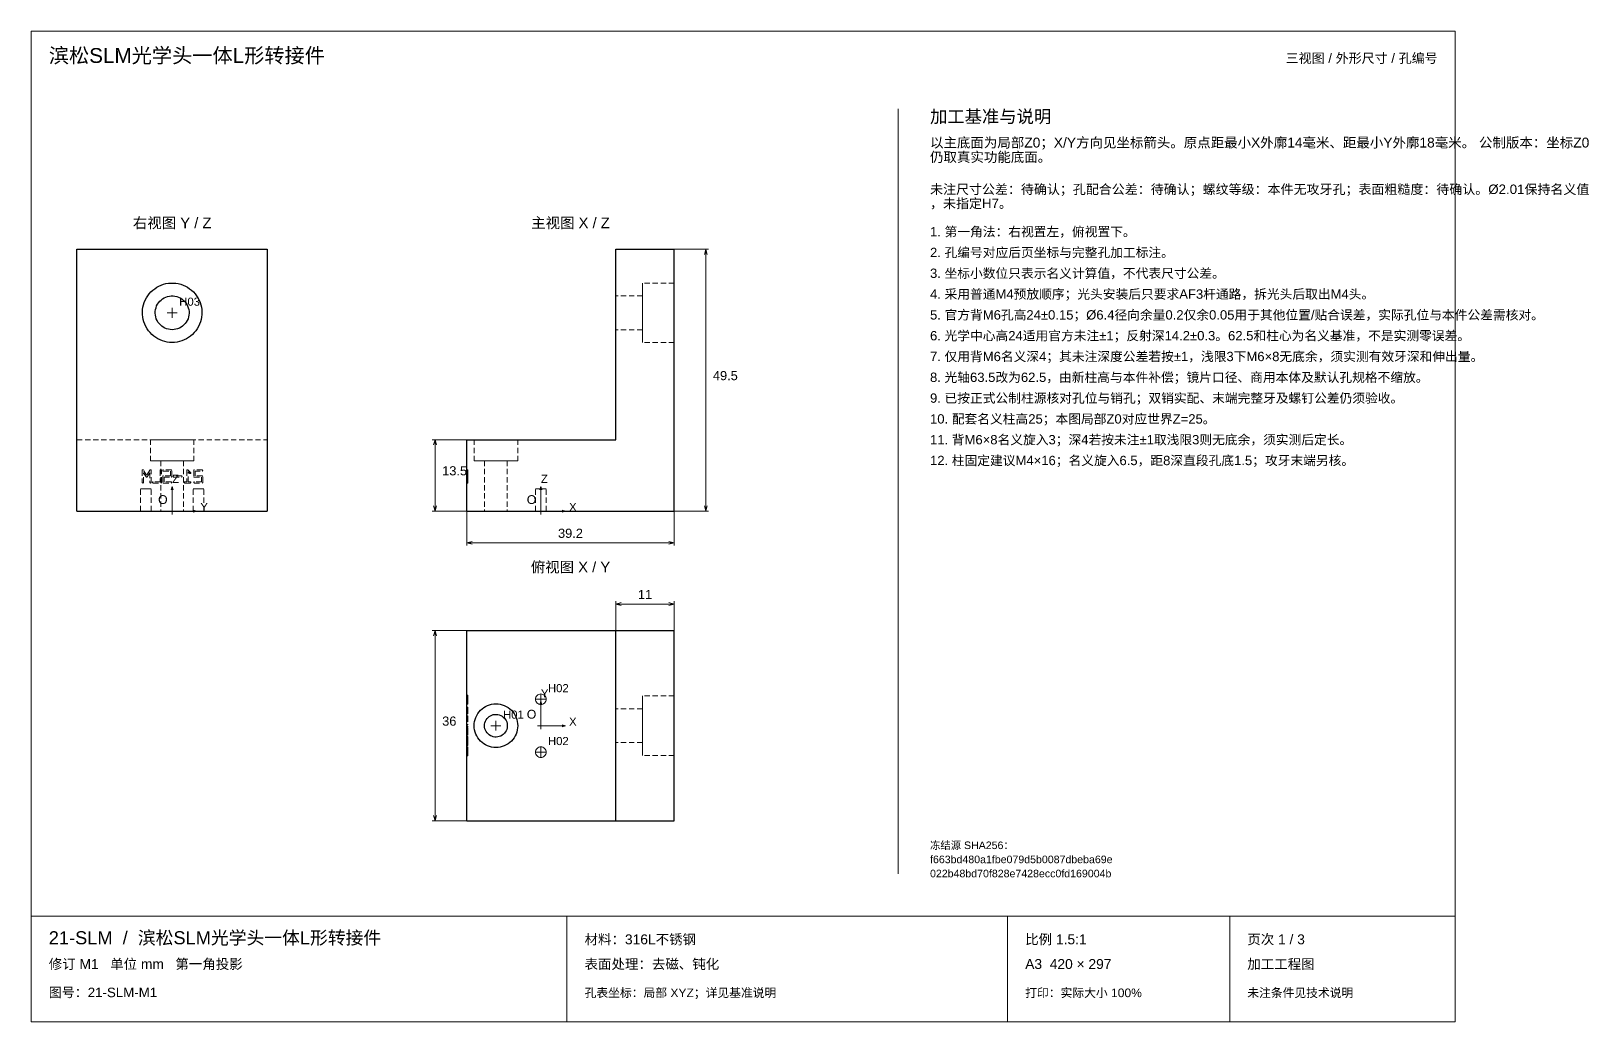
# Paper-space layout '01_三视图' of a CAD drawing. Header units: millimetres. Extents: x 8 to 450, y 8 to 289.
import ezdxf
from ezdxf.enums import TextEntityAlignment as Align

# ---------------------------------------------------------------- set-up
doc = ezdxf.new("R2010")
doc.units = ezdxf.units.MM
doc.linetypes.add('WP_HIDDEN', pattern=[2.3, 1.5, -0.8])
for name, color, linetype, lineweight in [('ANNOTATIONS', 7, 'CONTINUOUS', 18), ('HIDDEN', 7, 'WP_HIDDEN', 13), ('VISIBLE', 7, 'CONTINUOUS', 25)]:
    doc.layers.add(name, color=color, linetype=linetype, lineweight=lineweight)
doc.styles.add('CJK', font='Arial Unicode.ttf')

psp = doc.layouts.new('01_三视图')

# ---------------------------------------------------------------- linework, layer by layer
at = {"layer": 'ANNOTATIONS'}
for p, q in [((412, 289), (8, 289)), ((8, 289), (8, 8)), ((412, 8), (412, 289)), ((254, 50), (254, 267)), ((190.4, 227.12), (200.2, 227.12)), ((199.4, 227.12), (198.98, 225.62)), ((199.4, 152.88), (199.4, 227.12)), ((199.4, 227.12), (199.82, 225.62)), ((46.6, 209.12), (49.4, 209.12)), ((48, 207.72), (48, 210.53)), ((131.6, 173.12), (121.8, 173.12)), ((122.6, 173.12), (122.18, 171.62)), ((122.6, 152.88), (122.6, 173.12)), ((122.6, 173.12), (123.02, 171.62)), ((48, 159.88), (47.72, 158.88)), ((48, 152.88), (48, 159.88)), ((48, 159.88), (48.28, 158.88)), ((152.6, 159.88), (152.32, 158.88)), ((152.6, 152.88), (152.6, 159.88)), ((152.6, 159.88), (152.88, 158.88)), ((47, 152.88), (49, 152.88)), ((48, 151.88), (48, 153.88)), ((48, 152.88), (55, 152.88)), ((55, 152.88), (54, 153.16)), ((55, 152.88), (54, 152.59)), ((131.6, 152.88), (121.8, 152.88)), ((122.6, 152.88), (122.18, 154.38)), ((122.6, 152.88), (123.02, 154.38)), ((131.6, 152.88), (131.6, 143.07)), ((151.6, 152.88), (153.6, 152.88)), ((152.6, 151.88), (152.6, 153.88)), ((152.6, 152.88), (159.6, 152.88)), ((159.6, 152.88), (158.6, 153.16)), ((159.6, 152.88), (158.6, 152.59)), ((190.4, 152.88), (190.4, 143.07)), ((190.4, 152.88), (200.2, 152.88)), ((199.4, 152.88), (198.98, 154.38)), ((199.4, 152.88), (199.82, 154.38)), ((131.6, 143.88), (133.1, 144.29)), ((131.6, 143.88), (190.4, 143.88)), ((131.6, 143.88), (133.1, 143.46)), ((190.4, 143.88), (188.9, 144.29)), ((190.4, 143.88), (188.9, 143.46)), ((173.9, 119), (173.9, 127.3)), ((173.9, 126.5), (175.4, 126.92)), ((173.9, 126.5), (190.4, 126.5)), ((173.9, 126.5), (175.4, 126.08)), ((190.4, 126.5), (188.9, 126.92)), ((190.4, 126.5), (188.9, 126.08)), ((190.4, 119), (190.4, 127.3)), ((131.6, 119), (121.8, 119)), ((122.6, 119), (122.18, 117.5)), ((122.6, 65), (122.6, 119)), ((122.6, 119), (123.02, 117.5)), ((151.2, 99.5), (154, 99.5)), ((152.6, 99), (152.32, 98)), ((152.6, 98.1), (152.6, 100.9)), ((152.6, 92), (152.6, 99)), ((152.6, 99), (152.88, 98)), ((139.85, 90.6), (139.85, 93.4)), ((152.6, 91), (152.6, 93)), ((138.45, 92), (141.25, 92)), ((151.6, 92), (153.6, 92)), ((152.6, 92), (159.6, 92)), ((159.6, 92), (158.6, 92.28)), ((159.6, 92), (158.6, 91.72)), ((151.2, 84.5), (154, 84.5)), ((152.6, 83.1), (152.6, 85.9)), ((122.6, 65), (122.18, 66.5)), ((122.6, 65), (123.02, 66.5)), ((131.6, 65), (121.8, 65)), ((8, 38), (412, 38)), ((160, 8), (160, 38)), ((285, 8), (285, 38)), ((348, 8), (348, 38)), ((8, 8), (412, 8))]:
    psp.add_line(p, q, dxfattribs=at)
at = {"layer": 'HIDDEN'}
for points in [[(21, 173.12), (21, 227.12)], [(75, 173.12), (75, 227.12)], [(181.4, 200.69), (181.4, 200.9), (181.4, 201.52), (181.4, 202.53), (181.4, 203.86), (181.4, 205.46), (181.4, 207.25), (181.4, 209.12), (181.4, 211), (181.4, 212.79), (181.4, 214.39), (181.4, 215.72), (181.4, 216.73), (181.4, 217.35), (181.4, 217.56)], [(190.4, 217.56), (181.4, 217.56)], [(190.4, 200.69), (190.4, 200.9), (190.4, 201.52), (190.4, 202.53), (190.4, 203.86), (190.4, 205.46), (190.4, 207.25), (190.4, 209.12), (190.4, 211), (190.4, 212.79), (190.4, 214.39), (190.4, 215.72), (190.4, 216.73), (190.4, 217.35), (190.4, 217.56)], [(173.9, 204.33), (173.9, 204.45), (173.9, 204.8), (173.9, 205.37), (173.9, 206.13), (173.9, 207.04), (173.9, 208.06), (173.9, 209.12), (173.9, 210.19), (173.9, 211.21), (173.9, 212.12), (173.9, 212.88), (173.9, 213.45), (173.9, 213.8), (173.9, 213.93)], [(181.4, 213.93), (173.9, 213.93)], [(181.4, 204.33), (181.4, 204.45), (181.4, 204.8), (181.4, 205.37), (181.4, 206.13), (181.4, 207.04), (181.4, 208.06), (181.4, 209.12), (181.4, 210.19), (181.4, 211.21), (181.4, 212.12), (181.4, 212.88), (181.4, 213.45), (181.4, 213.8), (181.4, 213.93)], [(181.4, 204.33), (173.9, 204.33)], [(190.4, 200.69), (181.4, 200.69)], [(21, 152.88), (21, 173.12)], [(21, 173.12), (75, 173.12)], [(54.19, 173.12), (54.03, 173.12), (53.57, 173.12), (52.84, 173.12), (51.86, 173.12), (50.68, 173.12), (49.38, 173.12), (48, 173.12), (46.62, 173.12), (45.32, 173.12), (44.14, 173.12), (43.16, 173.12), (42.43, 173.12), (41.97, 173.12), (41.81, 173.12)], [(41.81, 173.12), (41.85, 173.12), (41.97, 173.12), (42.16, 173.12), (42.43, 173.12), (42.76, 173.12), (43.16, 173.12), (43.62, 173.12), (44.14, 173.12), (44.71, 173.12), (45.32, 173.12), (45.96, 173.12), (46.62, 173.12), (47.31, 173.12), (48, 173.12)], [(41.81, 173.12), (41.81, 167.12)], [(48, 173.12), (48.69, 173.12), (49.38, 173.12), (50.04, 173.12), (50.68, 173.12), (51.29, 173.12), (51.86, 173.12), (52.38, 173.12), (52.84, 173.12), (53.24, 173.12), (53.57, 173.12), (53.84, 173.12), (54.03, 173.12), (54.15, 173.12), (54.19, 173.12)], [(54.19, 173.12), (54.19, 167.12)], [(75, 152.88), (75, 173.12)], [(133.66, 173.12), (133.82, 173.12), (134.28, 173.12), (135.01, 173.12), (135.99, 173.12), (137.17, 173.12), (138.47, 173.12), (139.85, 173.12), (141.23, 173.12), (142.53, 173.12), (143.71, 173.12), (144.69, 173.12), (145.42, 173.12), (145.88, 173.12), (146.04, 173.12)], [(133.66, 173.12), (133.66, 167.12)], [(146.04, 173.12), (146.04, 167.12)], [(39.83, 164.49), (39.76, 164.55), (39.67, 164.57), (39.58, 164.55), (39.51, 164.48), (39.49, 164.39)], [(39.49, 164.39), (39.49, 161.01)], [(40.76, 163.05), (39.83, 164.49)], [(39.86, 163.75), (40.6, 162.6)], [(39.86, 161.01), (39.86, 163.75)], [(41.69, 164.49), (40.76, 163.05)], [(40.92, 162.6), (41.66, 163.75)], [(41.66, 163.75), (41.66, 161.01)], [(42.04, 164.39), (42.01, 164.48), (41.95, 164.55), (41.86, 164.57), (41.76, 164.55), (41.69, 164.49)], [(54.19, 167.12), (54.03, 167.12), (53.57, 167.12), (52.84, 167.12), (51.86, 167.12), (50.68, 167.12), (49.38, 167.12), (48, 167.12), (46.62, 167.12), (45.32, 167.12), (44.14, 167.12), (43.16, 167.12), (42.43, 167.12), (41.97, 167.12), (41.81, 167.12)], [(41.81, 167.12), (41.85, 167.12), (41.97, 167.12), (42.16, 167.12), (42.43, 167.12), (42.76, 167.12), (43.16, 167.12), (43.62, 167.12), (44.14, 167.12), (44.71, 167.12), (45.32, 167.12), (45.96, 167.12), (46.62, 167.12), (47.31, 167.12), (48, 167.12)], [(42.04, 161.01), (42.04, 164.39)], [(44.96, 164.39), (44.94, 164.48), (44.87, 164.55), (44.77, 164.57), (44.68, 164.55), (44.61, 164.48), (44.59, 164.39)], [(44.59, 164.39), (44.59, 161.2)], [(51.23, 167.12), (51.14, 167.12), (50.91, 167.12), (50.52, 167.12), (50.01, 167.12), (49.4, 167.12), (48.72, 167.12), (48, 167.12), (47.28, 167.12), (46.6, 167.12), (45.99, 167.12), (45.48, 167.12), (45.09, 167.12), (44.86, 167.12), (44.77, 167.12)], [(44.77, 167.12), (44.8, 167.12), (44.86, 167.12), (44.96, 167.12), (45.09, 167.12), (45.27, 167.12), (45.48, 167.12), (45.72, 167.12), (45.99, 167.12), (46.28, 167.12), (46.6, 167.12), (46.93, 167.12), (47.28, 167.12), (47.64, 167.12), (48, 167.12)], [(44.77, 167.12), (44.77, 152.88)], [(44.96, 161.01), (44.96, 164.39)], [(45.52, 164.57), (45.43, 164.55), (45.36, 164.48), (45.34, 164.39), (45.36, 164.29), (45.43, 164.23), (45.52, 164.2)], [(47.7, 164.57), (45.52, 164.57)], [(45.52, 164.2), (47.51, 164.2)], [(47.51, 164.2), (47.51, 162.89)], [(47.89, 164.39), (47.86, 164.48), (47.79, 164.55), (47.7, 164.57)], [(47.89, 162.7), (47.89, 164.39)], [(48, 167.12), (48.69, 167.12), (49.38, 167.12), (50.04, 167.12), (50.68, 167.12), (51.29, 167.12), (51.86, 167.12), (52.38, 167.12), (52.84, 167.12), (53.24, 167.12), (53.57, 167.12), (53.84, 167.12), (54.03, 167.12), (54.15, 167.12), (54.19, 167.12)], [(48, 167.12), (48.36, 167.12), (48.72, 167.12), (49.07, 167.12), (49.4, 167.12), (49.72, 167.12), (50.01, 167.12), (50.28, 167.12), (50.52, 167.12), (50.73, 167.12), (50.91, 167.12), (51.04, 167.12), (51.14, 167.12), (51.2, 167.12), (51.23, 167.12)], [(51.23, 167.12), (51.23, 152.88)], [(52.48, 164.53), (52.4, 164.57), (52.32, 164.57), (52.24, 164.54), (52.19, 164.47), (52.17, 164.39)], [(52.17, 164.39), (52.17, 161.2)], [(53.24, 163.85), (52.48, 164.53)], [(52.54, 161.2), (52.54, 163.97)], [(52.54, 163.97), (52.99, 163.57)], [(52.99, 163.57), (53.08, 163.53), (53.17, 163.53), (53.26, 163.59), (53.3, 163.67), (53.29, 163.77), (53.24, 163.85)], [(54.3, 164.57), (54.21, 164.55), (54.14, 164.48), (54.11, 164.39)], [(54.11, 164.39), (54.11, 162.7)], [(56.47, 164.57), (54.3, 164.57)], [(54.49, 162.89), (54.49, 164.2)], [(54.49, 164.2), (56.47, 164.2)], [(56.47, 164.2), (56.57, 164.23), (56.64, 164.29), (56.66, 164.39), (56.64, 164.48), (56.57, 164.55), (56.47, 164.57)], [(131.6, 164.57), (131.6, 164.57), (131.6, 164.57), (131.6, 164.56), (131.6, 164.56), (131.6, 164.55), (131.6, 164.53), (131.6, 164.52), (131.6, 164.5), (131.6, 164.49), (131.6, 164.47), (131.6, 164.45), (131.6, 164.43), (131.6, 164.41), (131.6, 164.39)], [(131.6, 164.2), (131.6, 164.2), (131.6, 164.22), (131.6, 164.24), (131.6, 164.27), (131.6, 164.31), (131.6, 164.35), (131.6, 164.39), (131.6, 164.43), (131.6, 164.47), (131.6, 164.5), (131.6, 164.53), (131.6, 164.56), (131.6, 164.57), (131.6, 164.57)], [(131.6, 164.53), (131.6, 164.53), (131.6, 164.54), (131.6, 164.55), (131.6, 164.55), (131.6, 164.55), (131.6, 164.56), (131.6, 164.56), (131.6, 164.57), (131.6, 164.57), (131.6, 164.57), (131.6, 164.57), (131.6, 164.57), (131.6, 164.57), (131.6, 164.57)], [(131.6, 164.49), (131.6, 164.5), (131.6, 164.51), (131.6, 164.52), (131.6, 164.53), (131.6, 164.54), (131.6, 164.55), (131.6, 164.55), (131.6, 164.56), (131.6, 164.56), (131.6, 164.57), (131.6, 164.57), (131.6, 164.57), (131.6, 164.57), (131.6, 164.57)], [(131.6, 164.57), (131.9, 164.57)], [(131.6, 163.85), (131.6, 164.53)], [(131.6, 163.05), (131.6, 164.49)], [(131.6, 164.39), (131.6, 162.7)], [(131.6, 164.39), (131.6, 161.2)], [(131.6, 161.01), (131.6, 164.39)], [(131.6, 162.89), (131.6, 164.2)], [(131.6, 164.2), (131.9, 164.2)], [(131.6, 161.2), (131.6, 163.97)], [(131.6, 163.97), (131.6, 163.57)], [(131.6, 163.97), (131.9, 163.97)], [(131.6, 163.53), (131.6, 163.53), (131.6, 163.54), (131.6, 163.55), (131.6, 163.57), (131.6, 163.59), (131.6, 163.62), (131.6, 163.65), (131.6, 163.68), (131.6, 163.71), (131.6, 163.74), (131.6, 163.77), (131.6, 163.8), (131.6, 163.83), (131.6, 163.85)], [(131.6, 162.6), (131.6, 163.75)], [(131.6, 161.01), (131.6, 163.75)], [(131.6, 163.75), (131.9, 163.75)], [(131.6, 163.57), (131.6, 163.57), (131.6, 163.56), (131.6, 163.55), (131.6, 163.55), (131.6, 163.55), (131.6, 163.54), (131.6, 163.54), (131.6, 163.53), (131.6, 163.53), (131.6, 163.53), (131.6, 163.53), (131.6, 163.53), (131.6, 163.53), (131.6, 163.53)], [(131.6, 163.53), (131.9, 163.53)], [(131.9, 164.2), (131.9, 164.2), (131.9, 164.22), (131.9, 164.24), (131.9, 164.27), (131.9, 164.31), (131.9, 164.35), (131.9, 164.39), (131.9, 164.43), (131.9, 164.47), (131.9, 164.5), (131.9, 164.53), (131.9, 164.56), (131.9, 164.57), (131.9, 164.57)], [(131.9, 164.57), (131.9, 164.57), (131.9, 164.57), (131.9, 164.56), (131.9, 164.56), (131.9, 164.55), (131.9, 164.53), (131.9, 164.52), (131.9, 164.5), (131.9, 164.49), (131.9, 164.47), (131.9, 164.45), (131.9, 164.43), (131.9, 164.41), (131.9, 164.39)], [(131.9, 164.53), (131.9, 164.53), (131.9, 164.54), (131.9, 164.55), (131.9, 164.55), (131.9, 164.55), (131.9, 164.56), (131.9, 164.56), (131.9, 164.57), (131.9, 164.57), (131.9, 164.57), (131.9, 164.57), (131.9, 164.57), (131.9, 164.57), (131.9, 164.57)], [(131.9, 164.57), (131.9, 164.57), (131.9, 164.57), (131.9, 164.57), (131.9, 164.57), (131.9, 164.56), (131.9, 164.56), (131.9, 164.55), (131.9, 164.55), (131.9, 164.54), (131.9, 164.53), (131.9, 164.52), (131.9, 164.51), (131.9, 164.5), (131.9, 164.49)], [(131.9, 164.53), (131.9, 163.85)], [(131.9, 163.05), (131.9, 164.49)], [(131.9, 162.7), (131.9, 164.39)], [(131.9, 161.2), (131.9, 164.39)], [(131.9, 164.39), (131.9, 161.01)], [(131.9, 164.2), (131.9, 162.89)], [(131.9, 163.97), (131.9, 161.2)], [(131.9, 163.57), (131.9, 163.97)], [(131.9, 163.53), (131.9, 163.53), (131.9, 163.54), (131.9, 163.55), (131.9, 163.57), (131.9, 163.59), (131.9, 163.62), (131.9, 163.65), (131.9, 163.68), (131.9, 163.71), (131.9, 163.74), (131.9, 163.77), (131.9, 163.8), (131.9, 163.83), (131.9, 163.85)], [(131.9, 163.75), (131.9, 162.6)], [(131.9, 161.01), (131.9, 163.75)], [(131.9, 163.57), (131.9, 163.57), (131.9, 163.56), (131.9, 163.55), (131.9, 163.55), (131.9, 163.55), (131.9, 163.54), (131.9, 163.54), (131.9, 163.53), (131.9, 163.53), (131.9, 163.53), (131.9, 163.53), (131.9, 163.53), (131.9, 163.53), (131.9, 163.53)], [(133.66, 167.12), (133.82, 167.12), (134.28, 167.12), (135.01, 167.12), (135.99, 167.12), (137.17, 167.12), (138.47, 167.12), (139.85, 167.12), (141.23, 167.12), (142.53, 167.12), (143.71, 167.12), (144.69, 167.12), (145.42, 167.12), (145.88, 167.12), (146.04, 167.12)], [(136.62, 167.12), (136.62, 152.88)], [(136.62, 167.12), (136.71, 167.12), (136.94, 167.12), (137.33, 167.12), (137.84, 167.12), (138.45, 167.12), (139.13, 167.12), (139.85, 167.12), (140.57, 167.12), (141.25, 167.12), (141.86, 167.12), (142.37, 167.12), (142.76, 167.12), (142.99, 167.12), (143.07, 167.12)], [(143.07, 167.12), (143.07, 152.88)], [(42.01, 159.18), (41.97, 159.18), (41.86, 159.18), (41.68, 159.18), (41.44, 159.18), (41.15, 159.18), (40.84, 159.18), (40.5, 159.18), (40.16, 159.18), (39.85, 159.18), (39.56, 159.18), (39.32, 159.18), (39.14, 159.18), (39.03, 159.18), (38.99, 159.18)], [(38.99, 159.18), (39, 159.18), (39.03, 159.18), (39.08, 159.18), (39.14, 159.18), (39.22, 159.18), (39.32, 159.18), (39.43, 159.18), (39.56, 159.18), (39.7, 159.18), (39.85, 159.18), (40, 159.18), (40.16, 159.18), (40.33, 159.18), (40.5, 159.18)], [(38.99, 152.88), (38.99, 159.18)], [(39.49, 161.01), (39.51, 160.92), (39.58, 160.85), (39.67, 160.82), (39.77, 160.85), (39.84, 160.92), (39.86, 161.01)], [(40.5, 159.18), (40.67, 159.18), (40.84, 159.18), (41, 159.18), (41.15, 159.18), (41.3, 159.18), (41.44, 159.18), (41.57, 159.18), (41.68, 159.18), (41.78, 159.18), (41.86, 159.18), (41.92, 159.18), (41.97, 159.18), (42, 159.18), (42.01, 159.18)], [(40.6, 162.6), (40.67, 162.54), (40.76, 162.51), (40.85, 162.54), (40.92, 162.6)], [(41.66, 161.01), (41.69, 160.92), (41.76, 160.85), (41.85, 160.82), (41.94, 160.85), (42.01, 160.92), (42.04, 161.01)], [(42.01, 152.88), (42.01, 159.18)], [(42.6, 161.2), (42.51, 161.17), (42.44, 161.11), (42.41, 161.01), (42.44, 160.92), (42.51, 160.85), (42.6, 160.82)], [(44.59, 161.2), (42.6, 161.2)], [(42.6, 160.82), (44.77, 160.82)], [(44.77, 160.82), (44.87, 160.85), (44.94, 160.92), (44.96, 161.01)], [(45.52, 162.89), (45.43, 162.86), (45.36, 162.79), (45.34, 162.7)], [(45.34, 162.7), (45.34, 161.01)], [(45.34, 161.01), (45.36, 160.92), (45.43, 160.85), (45.52, 160.82)], [(47.51, 162.89), (45.52, 162.89)], [(45.52, 160.82), (47.7, 160.82)], [(45.71, 162.51), (47.7, 162.51)], [(45.71, 161.2), (45.71, 162.51)], [(47.7, 161.2), (45.71, 161.2)], [(47.7, 162.51), (47.79, 162.54), (47.86, 162.61), (47.89, 162.7)], [(47.7, 160.82), (47.79, 160.85), (47.86, 160.92), (47.89, 161.01), (47.86, 161.11), (47.79, 161.17), (47.7, 161.2)], [(48.45, 162.89), (48.36, 162.86), (48.29, 162.79), (48.26, 162.7), (48.29, 162.61), (48.36, 162.54), (48.45, 162.51)], [(50.63, 162.89), (48.45, 162.89)], [(48.45, 162.51), (50.63, 162.51)], [(50.63, 162.51), (50.72, 162.54), (50.79, 162.61), (50.81, 162.7), (50.79, 162.79), (50.72, 162.86), (50.63, 162.89)], [(51.59, 161.2), (51.5, 161.17), (51.43, 161.11), (51.41, 161.01), (51.43, 160.92), (51.5, 160.85), (51.59, 160.82)], [(52.17, 161.2), (51.59, 161.2)], [(51.59, 160.82), (53.12, 160.82)], [(53.12, 161.2), (52.54, 161.2)], [(53.12, 160.82), (53.21, 160.85), (53.28, 160.92), (53.3, 161.01), (53.28, 161.11), (53.21, 161.17), (53.12, 161.2)], [(57.01, 159.18), (56.97, 159.18), (56.86, 159.18), (56.68, 159.18), (56.44, 159.18), (56.15, 159.18), (55.84, 159.18), (55.5, 159.18), (55.16, 159.18), (54.85, 159.18), (54.56, 159.18), (54.32, 159.18), (54.14, 159.18), (54.03, 159.18), (53.99, 159.18)], [(53.99, 159.18), (54, 159.18), (54.03, 159.18), (54.08, 159.18), (54.14, 159.18), (54.22, 159.18), (54.32, 159.18), (54.43, 159.18), (54.56, 159.18), (54.7, 159.18), (54.85, 159.18), (55, 159.18), (55.16, 159.18), (55.33, 159.18), (55.5, 159.18)], [(53.99, 152.88), (53.99, 159.18)], [(54.11, 162.7), (54.14, 162.61), (54.21, 162.54), (54.3, 162.51)], [(54.3, 161.2), (54.21, 161.17), (54.14, 161.11), (54.11, 161.01), (54.14, 160.92), (54.21, 160.85), (54.3, 160.82)], [(54.3, 162.51), (56.29, 162.51)], [(56.29, 161.2), (54.3, 161.2)], [(54.3, 160.82), (56.47, 160.82)], [(56.47, 162.89), (54.49, 162.89)], [(55.5, 159.18), (55.67, 159.18), (55.84, 159.18), (56, 159.18), (56.15, 159.18), (56.3, 159.18), (56.44, 159.18), (56.57, 159.18), (56.68, 159.18), (56.78, 159.18), (56.86, 159.18), (56.92, 159.18), (56.97, 159.18), (57, 159.18), (57.01, 159.18)], [(56.29, 162.51), (56.29, 161.2)], [(56.66, 162.7), (56.64, 162.79), (56.57, 162.86), (56.47, 162.89)], [(56.47, 160.82), (56.57, 160.85), (56.64, 160.92), (56.66, 161.01)], [(56.66, 161.01), (56.66, 162.7)], [(57.01, 152.88), (57.01, 159.18)], [(131.9, 163.05), (131.6, 163.05)], [(131.6, 162.7), (131.6, 162.72), (131.6, 162.74), (131.6, 162.76), (131.6, 162.78), (131.6, 162.8), (131.6, 162.82), (131.6, 162.83), (131.6, 162.85), (131.6, 162.86), (131.6, 162.87), (131.6, 162.88), (131.6, 162.88), (131.6, 162.89), (131.6, 162.89)], [(131.6, 162.89), (131.6, 162.88), (131.6, 162.87), (131.6, 162.85), (131.6, 162.82), (131.6, 162.78), (131.6, 162.74), (131.6, 162.7), (131.6, 162.66), (131.6, 162.62), (131.6, 162.58), (131.6, 162.55), (131.6, 162.53), (131.6, 162.52), (131.6, 162.51)], [(131.6, 162.89), (131.9, 162.89)], [(131.6, 161.01), (131.6, 162.7)], [(131.6, 162.7), (131.6, 162.68), (131.6, 162.66), (131.6, 162.64), (131.6, 162.62), (131.6, 162.6), (131.6, 162.58), (131.6, 162.57), (131.6, 162.55), (131.6, 162.54), (131.6, 162.53), (131.6, 162.52), (131.6, 162.52), (131.6, 162.51), (131.6, 162.51)], [(131.6, 162.6), (131.6, 162.59), (131.6, 162.58), (131.6, 162.57), (131.6, 162.56), (131.6, 162.55), (131.6, 162.54), (131.6, 162.54), (131.6, 162.53), (131.6, 162.52), (131.6, 162.52), (131.6, 162.52), (131.6, 162.51), (131.6, 162.51), (131.6, 162.51)], [(131.6, 162.51), (131.6, 161.2)], [(131.6, 162.51), (131.9, 162.51)], [(131.6, 161.2), (131.6, 161.2), (131.6, 161.18), (131.6, 161.16), (131.6, 161.13), (131.6, 161.09), (131.6, 161.05), (131.6, 161.01), (131.6, 160.97), (131.6, 160.93), (131.6, 160.9), (131.6, 160.87), (131.6, 160.84), (131.6, 160.83), (131.6, 160.82)], [(131.9, 161.2), (131.6, 161.2)], [(131.6, 160.82), (131.6, 160.83), (131.6, 160.83), (131.6, 160.84), (131.6, 160.84), (131.6, 160.85), (131.6, 160.87), (131.6, 160.88), (131.6, 160.9), (131.6, 160.91), (131.6, 160.93), (131.6, 160.95), (131.6, 160.97), (131.6, 160.99), (131.6, 161.01)], [(131.6, 160.82), (131.9, 160.82)], [(131.9, 162.7), (131.9, 162.72), (131.9, 162.74), (131.9, 162.76), (131.9, 162.78), (131.9, 162.8), (131.9, 162.82), (131.9, 162.83), (131.9, 162.85), (131.9, 162.86), (131.9, 162.87), (131.9, 162.88), (131.9, 162.88), (131.9, 162.89), (131.9, 162.89)], [(131.9, 162.89), (131.9, 162.88), (131.9, 162.87), (131.9, 162.85), (131.9, 162.82), (131.9, 162.78), (131.9, 162.74), (131.9, 162.7), (131.9, 162.66), (131.9, 162.62), (131.9, 162.58), (131.9, 162.55), (131.9, 162.53), (131.9, 162.52), (131.9, 162.51)], [(131.9, 162.7), (131.9, 162.68), (131.9, 162.66), (131.9, 162.64), (131.9, 162.62), (131.9, 162.6), (131.9, 162.58), (131.9, 162.57), (131.9, 162.55), (131.9, 162.54), (131.9, 162.53), (131.9, 162.52), (131.9, 162.52), (131.9, 162.51), (131.9, 162.51)], [(131.9, 162.7), (131.9, 161.01)], [(131.9, 162.6), (131.9, 162.59), (131.9, 162.58), (131.9, 162.57), (131.9, 162.56), (131.9, 162.55), (131.9, 162.54), (131.9, 162.54), (131.9, 162.53), (131.9, 162.52), (131.9, 162.52), (131.9, 162.52), (131.9, 162.51), (131.9, 162.51), (131.9, 162.51)], [(131.9, 161.2), (131.9, 162.51)], [(131.9, 161.2), (131.9, 161.2), (131.9, 161.18), (131.9, 161.16), (131.9, 161.13), (131.9, 161.09), (131.9, 161.05), (131.9, 161.01), (131.9, 160.97), (131.9, 160.93), (131.9, 160.9), (131.9, 160.87), (131.9, 160.84), (131.9, 160.83), (131.9, 160.82)], [(131.9, 160.82), (131.9, 160.83), (131.9, 160.83), (131.9, 160.84), (131.9, 160.84), (131.9, 160.85), (131.9, 160.87), (131.9, 160.88), (131.9, 160.9), (131.9, 160.91), (131.9, 160.93), (131.9, 160.95), (131.9, 160.97), (131.9, 160.99), (131.9, 161.01)], [(154.11, 159.18), (154.07, 159.18), (153.96, 159.18), (153.78, 159.18), (153.54, 159.18), (153.25, 159.18), (152.94, 159.18), (152.6, 159.18), (152.26, 159.18), (151.95, 159.18), (151.66, 159.18), (151.42, 159.18), (151.24, 159.18), (151.13, 159.18), (151.09, 159.18)], [(151.09, 152.88), (151.09, 159.18)], [(154.11, 152.88), (154.11, 159.18)], [(42.01, 152.88), (41.97, 152.88), (41.86, 152.88), (41.68, 152.88), (41.44, 152.88), (41.15, 152.88), (40.84, 152.88), (40.5, 152.88), (40.16, 152.88), (39.85, 152.88), (39.56, 152.88), (39.32, 152.88), (39.14, 152.88), (39.03, 152.88), (38.99, 152.88)], [(38.99, 152.88), (39, 152.88), (39.03, 152.88), (39.08, 152.88), (39.14, 152.88), (39.22, 152.88), (39.32, 152.88), (39.43, 152.88), (39.56, 152.88), (39.7, 152.88), (39.85, 152.88), (40, 152.88), (40.16, 152.88), (40.33, 152.88), (40.5, 152.88)], [(40.5, 152.88), (40.67, 152.88), (40.84, 152.88), (41, 152.88), (41.15, 152.88), (41.3, 152.88), (41.44, 152.88), (41.57, 152.88), (41.68, 152.88), (41.78, 152.88), (41.86, 152.88), (41.92, 152.88), (41.97, 152.88), (42, 152.88), (42.01, 152.88)], [(51.23, 152.88), (51.14, 152.88), (50.91, 152.88), (50.52, 152.88), (50.01, 152.88), (49.4, 152.88), (48.72, 152.88), (48, 152.88), (47.28, 152.88), (46.6, 152.88), (45.99, 152.88), (45.48, 152.88), (45.09, 152.88), (44.86, 152.88), (44.77, 152.88)], [(44.77, 152.88), (44.8, 152.88), (44.86, 152.88), (44.96, 152.88), (45.09, 152.88), (45.27, 152.88), (45.48, 152.88), (45.72, 152.88), (45.99, 152.88), (46.28, 152.88), (46.6, 152.88), (46.93, 152.88), (47.28, 152.88), (47.64, 152.88), (48, 152.88)], [(48, 152.88), (48.36, 152.88), (48.72, 152.88), (49.07, 152.88), (49.4, 152.88), (49.72, 152.88), (50.01, 152.88), (50.28, 152.88), (50.52, 152.88), (50.73, 152.88), (50.91, 152.88), (51.04, 152.88), (51.14, 152.88), (51.2, 152.88), (51.23, 152.88)], [(57.01, 152.88), (56.97, 152.88), (56.86, 152.88), (56.68, 152.88), (56.44, 152.88), (56.15, 152.88), (55.84, 152.88), (55.5, 152.88), (55.16, 152.88), (54.85, 152.88), (54.56, 152.88), (54.32, 152.88), (54.14, 152.88), (54.03, 152.88), (53.99, 152.88)], [(53.99, 152.88), (54, 152.88), (54.03, 152.88), (54.08, 152.88), (54.14, 152.88), (54.22, 152.88), (54.32, 152.88), (54.43, 152.88), (54.56, 152.88), (54.7, 152.88), (54.85, 152.88), (55, 152.88), (55.16, 152.88), (55.33, 152.88), (55.5, 152.88)], [(55.5, 152.88), (55.67, 152.88), (55.84, 152.88), (56, 152.88), (56.15, 152.88), (56.3, 152.88), (56.44, 152.88), (56.57, 152.88), (56.68, 152.88), (56.78, 152.88), (56.86, 152.88), (56.92, 152.88), (56.97, 152.88), (57, 152.88), (57.01, 152.88)], [(136.62, 152.88), (136.71, 152.88), (136.94, 152.88), (137.33, 152.88), (137.84, 152.88), (138.45, 152.88), (139.13, 152.88), (139.85, 152.88), (140.57, 152.88), (141.25, 152.88), (141.86, 152.88), (142.37, 152.88), (142.76, 152.88), (142.99, 152.88), (143.07, 152.88)], [(154.11, 152.88), (154.07, 152.88), (153.96, 152.88), (153.78, 152.88), (153.54, 152.88), (153.25, 152.88), (152.94, 152.88), (152.6, 152.88), (152.26, 152.88), (151.95, 152.88), (151.66, 152.88), (151.42, 152.88), (151.24, 152.88), (151.13, 152.88), (151.09, 152.88)], [(131.6, 119), (190.4, 119)], [(131.6, 100.66), (131.6, 100.66), (131.6, 100.66), (131.6, 100.65), (131.6, 100.64), (131.6, 100.63), (131.6, 100.62), (131.6, 100.61), (131.6, 100.59), (131.6, 100.57), (131.6, 100.56), (131.6, 100.54), (131.6, 100.52), (131.6, 100.5), (131.6, 100.47)], [(131.6, 100.66), (131.9, 100.66)], [(131.6, 100.47), (131.6, 98.49)], [(131.6, 98.3), (131.6, 100.47)], [(131.6, 100.29), (131.6, 98.3)], [(131.9, 100.29), (131.6, 100.29)], [(131.6, 98.49), (131.9, 98.49)], [(131.6, 98.3), (131.6, 98.28), (131.6, 98.26), (131.6, 98.24), (131.6, 98.22), (131.6, 98.2), (131.6, 98.18), (131.6, 98.17), (131.6, 98.15), (131.6, 98.14), (131.6, 98.13), (131.6, 98.12), (131.6, 98.12), (131.6, 98.11), (131.6, 98.11)], [(131.6, 98.11), (131.9, 98.11)], [(131.6, 97.11), (131.6, 97.14), (131.6, 97.16), (131.6, 97.18), (131.6, 97.2), (131.6, 97.21), (131.6, 97.23), (131.6, 97.25), (131.6, 97.26), (131.6, 97.27), (131.6, 97.28), (131.6, 97.29), (131.6, 97.3), (131.6, 97.3), (131.6, 97.3)], [(131.6, 96.99), (131.6, 97.02), (131.6, 97.04), (131.6, 97.07), (131.6, 97.1), (131.6, 97.13), (131.6, 97.16), (131.6, 97.19), (131.6, 97.22), (131.6, 97.24), (131.6, 97.26), (131.6, 97.28), (131.6, 97.29), (131.6, 97.3), (131.6, 97.3)], [(131.6, 97.3), (131.6, 97.3), (131.6, 97.3), (131.6, 97.3), (131.6, 97.3), (131.6, 97.29), (131.6, 97.29), (131.6, 97.29), (131.6, 97.28), (131.6, 97.28), (131.6, 97.27), (131.6, 97.26), (131.6, 97.26), (131.6, 97.25), (131.6, 97.24)], [(131.6, 97.3), (131.9, 97.3)], [(131.6, 97.24), (131.6, 96.48)], [(131.9, 100.47), (131.9, 100.5), (131.9, 100.52), (131.9, 100.54), (131.9, 100.56), (131.9, 100.57), (131.9, 100.59), (131.9, 100.61), (131.9, 100.62), (131.9, 100.63), (131.9, 100.64), (131.9, 100.65), (131.9, 100.66), (131.9, 100.66), (131.9, 100.66)], [(131.9, 100.47), (131.9, 98.49)], [(131.9, 98.3), (131.9, 100.47)], [(131.9, 100.29), (131.9, 98.3)], [(131.9, 98.3), (131.9, 98.28), (131.9, 98.26), (131.9, 98.24), (131.9, 98.22), (131.9, 98.2), (131.9, 98.18), (131.9, 98.17), (131.9, 98.15), (131.9, 98.14), (131.9, 98.13), (131.9, 98.12), (131.9, 98.12), (131.9, 98.11), (131.9, 98.11)], [(131.9, 96.99), (131.9, 97.02), (131.9, 97.04), (131.9, 97.07), (131.9, 97.1), (131.9, 97.13), (131.9, 97.16), (131.9, 97.19), (131.9, 97.22), (131.9, 97.24), (131.9, 97.26), (131.9, 97.28), (131.9, 97.29), (131.9, 97.3), (131.9, 97.3)], [(131.9, 97.3), (131.9, 97.3), (131.9, 97.3), (131.9, 97.3), (131.9, 97.3), (131.9, 97.29), (131.9, 97.29), (131.9, 97.29), (131.9, 97.28), (131.9, 97.28), (131.9, 97.27), (131.9, 97.26), (131.9, 97.26), (131.9, 97.25), (131.9, 97.24)], [(131.9, 97.11), (131.9, 97.14), (131.9, 97.16), (131.9, 97.18), (131.9, 97.2), (131.9, 97.21), (131.9, 97.23), (131.9, 97.25), (131.9, 97.26), (131.9, 97.27), (131.9, 97.28), (131.9, 97.29), (131.9, 97.3), (131.9, 97.3), (131.9, 97.3)], [(131.9, 96.48), (131.9, 97.24)], [(154.11, 99.5), (154.08, 99.79), (153.99, 100.08), (153.85, 100.34), (153.67, 100.57), (153.44, 100.75), (153.18, 100.89), (152.89, 100.98), (152.6, 101.01), (152.31, 100.98), (152.02, 100.89), (151.76, 100.75), (151.53, 100.57), (151.35, 100.34), (151.21, 100.08), (151.12, 99.79), (151.09, 99.5), (151.12, 99.21), (151.21, 98.92), (151.35, 98.66), (151.53, 98.43), (151.76, 98.25), (152.02, 98.11), (152.31, 98.02), (152.6, 97.99), (152.89, 98.02), (153.18, 98.11), (153.44, 98.25), (153.67, 98.43), (153.85, 98.66), (153.99, 98.92), (154.08, 99.21), (154.11, 99.5)], [(181.4, 83.56), (181.4, 83.77), (181.4, 84.4), (181.4, 85.4), (181.4, 86.74), (181.4, 88.34), (181.4, 90.12), (181.4, 92), (181.4, 93.88), (181.4, 95.66), (181.4, 97.26), (181.4, 98.6), (181.4, 99.6), (181.4, 100.23), (181.4, 100.44)], [(181.4, 100.44), (181.4, 100.38), (181.4, 100.23), (181.4, 99.96), (181.4, 99.6), (181.4, 99.14), (181.4, 98.6), (181.4, 97.97), (181.4, 97.26), (181.4, 96.49), (181.4, 95.66), (181.4, 94.79), (181.4, 93.88), (181.4, 92.94), (181.4, 92)], [(190.4, 100.44), (181.4, 100.44)], [(190.4, 83.56), (190.4, 83.77), (190.4, 84.4), (190.4, 85.4), (190.4, 86.74), (190.4, 88.34), (190.4, 90.12), (190.4, 92), (190.4, 93.88), (190.4, 95.66), (190.4, 97.26), (190.4, 98.6), (190.4, 99.6), (190.4, 100.23), (190.4, 100.44)], [(190.4, 100.44), (190.4, 100.38), (190.4, 100.23), (190.4, 99.96), (190.4, 99.6), (190.4, 99.14), (190.4, 98.6), (190.4, 97.97), (190.4, 97.26), (190.4, 96.49), (190.4, 95.66), (190.4, 94.79), (190.4, 93.88), (190.4, 92.94), (190.4, 92)], [(131.6, 97.11), (131.6, 96.54)], [(131.6, 95.59), (131.6, 97.11)], [(131.6, 96.54), (131.6, 96.99)], [(131.6, 96.54), (131.9, 96.54)], [(131.6, 96.48), (131.6, 96.45), (131.6, 96.43), (131.6, 96.4), (131.6, 96.37), (131.6, 96.34), (131.6, 96.31), (131.6, 96.28), (131.6, 96.25), (131.6, 96.23), (131.6, 96.21), (131.6, 96.19), (131.6, 96.18), (131.6, 96.17), (131.6, 96.17)], [(131.6, 96.17), (131.6, 95.59)], [(131.6, 96.17), (131.9, 96.17)], [(131.6, 95.59), (131.6, 95.57), (131.6, 95.55), (131.6, 95.53), (131.6, 95.51), (131.6, 95.49), (131.6, 95.48), (131.6, 95.46), (131.6, 95.45), (131.6, 95.43), (131.6, 95.42), (131.6, 95.42), (131.6, 95.41), (131.6, 95.41), (131.6, 95.41)], [(131.6, 95.41), (131.9, 95.41)], [(131.6, 94.62), (131.6, 94.65), (131.6, 94.67), (131.6, 94.69), (131.6, 94.71), (131.6, 94.72), (131.6, 94.74), (131.6, 94.76), (131.6, 94.77), (131.6, 94.78), (131.6, 94.79), (131.6, 94.8), (131.6, 94.81), (131.6, 94.81), (131.6, 94.81)], [(131.6, 94.81), (131.9, 94.81)], [(131.6, 94.62), (131.6, 92.45)], [(131.9, 95.59), (131.9, 97.11)], [(131.9, 96.54), (131.9, 97.11)], [(131.9, 96.99), (131.9, 96.54)], [(131.9, 96.48), (131.9, 96.45), (131.9, 96.43), (131.9, 96.4), (131.9, 96.37), (131.9, 96.34), (131.9, 96.31), (131.9, 96.28), (131.9, 96.25), (131.9, 96.23), (131.9, 96.21), (131.9, 96.19), (131.9, 96.18), (131.9, 96.17), (131.9, 96.17)], [(131.9, 95.59), (131.9, 96.17)], [(131.9, 95.59), (131.9, 95.57), (131.9, 95.55), (131.9, 95.53), (131.9, 95.51), (131.9, 95.49), (131.9, 95.48), (131.9, 95.46), (131.9, 95.45), (131.9, 95.43), (131.9, 95.42), (131.9, 95.42), (131.9, 95.41), (131.9, 95.41), (131.9, 95.41)], [(131.9, 94.62), (131.9, 94.65), (131.9, 94.67), (131.9, 94.69), (131.9, 94.71), (131.9, 94.72), (131.9, 94.74), (131.9, 94.76), (131.9, 94.77), (131.9, 94.78), (131.9, 94.79), (131.9, 94.8), (131.9, 94.81), (131.9, 94.81), (131.9, 94.81)], [(131.9, 94.62), (131.9, 92.45)], [(173.9, 87.2), (173.9, 87.32), (173.9, 87.68), (173.9, 88.25), (173.9, 89.01), (173.9, 89.92), (173.9, 90.93), (173.9, 92), (173.9, 93.07), (173.9, 94.08), (173.9, 94.99), (173.9, 95.75), (173.9, 96.32), (173.9, 96.68), (173.9, 96.8)], [(173.9, 96.8), (173.9, 96.77), (173.9, 96.68), (173.9, 96.53), (173.9, 96.32), (173.9, 96.06), (173.9, 95.75), (173.9, 95.39), (173.9, 94.99), (173.9, 94.55), (173.9, 94.08), (173.9, 93.59), (173.9, 93.07), (173.9, 92.54), (173.9, 92)], [(181.4, 96.8), (173.9, 96.8)], [(181.4, 87.2), (181.4, 87.32), (181.4, 87.68), (181.4, 88.25), (181.4, 89.01), (181.4, 89.92), (181.4, 90.93), (181.4, 92), (181.4, 93.07), (181.4, 94.08), (181.4, 94.99), (181.4, 95.75), (181.4, 96.32), (181.4, 96.68), (181.4, 96.8)], [(181.4, 96.8), (181.4, 96.77), (181.4, 96.68), (181.4, 96.53), (181.4, 96.32), (181.4, 96.06), (181.4, 95.75), (181.4, 95.39), (181.4, 94.99), (181.4, 94.55), (181.4, 94.08), (181.4, 93.59), (181.4, 93.07), (181.4, 92.54), (181.4, 92)], [(131.6, 92.45), (131.6, 92.43), (131.6, 92.41), (131.6, 92.39), (131.6, 92.37), (131.6, 92.35), (131.6, 92.33), (131.6, 92.32), (131.6, 92.3), (131.6, 92.29), (131.6, 92.28), (131.6, 92.27), (131.6, 92.27), (131.6, 92.26), (131.6, 92.26)], [(131.6, 92.26), (131.9, 92.26)], [(131.6, 91.89), (131.6, 91.89), (131.6, 91.88), (131.6, 91.88), (131.6, 91.87), (131.6, 91.86), (131.6, 91.85), (131.6, 91.83), (131.6, 91.82), (131.6, 91.8), (131.6, 91.78), (131.6, 91.76), (131.6, 91.74), (131.6, 91.72), (131.6, 91.7)], [(131.6, 91.89), (131.9, 91.89)], [(131.6, 89.71), (131.6, 91.7)], [(131.6, 89.53), (131.6, 91.7)], [(131.6, 91.51), (131.6, 89.53)], [(131.9, 91.51), (131.6, 91.51)], [(131.6, 89.71), (131.9, 89.71)], [(131.6, 89.34), (131.6, 89.34), (131.6, 89.34), (131.6, 89.35), (131.6, 89.36), (131.6, 89.37), (131.6, 89.38), (131.6, 89.39), (131.6, 89.41), (131.6, 89.43), (131.6, 89.44), (131.6, 89.46), (131.6, 89.48), (131.6, 89.5), (131.6, 89.53)], [(131.6, 89.34), (131.9, 89.34)], [(131.6, 88.78), (131.6, 88.8), (131.6, 88.82), (131.6, 88.84), (131.6, 88.86), (131.6, 88.87), (131.6, 88.89), (131.6, 88.91), (131.6, 88.92), (131.6, 88.93), (131.6, 88.94), (131.6, 88.95), (131.6, 88.96), (131.6, 88.96), (131.6, 88.96)], [(131.6, 88.96), (131.6, 88.96), (131.6, 88.94), (131.6, 88.92), (131.6, 88.89), (131.6, 88.86), (131.6, 88.82), (131.6, 88.78), (131.6, 88.73), (131.6, 88.69), (131.6, 88.66), (131.6, 88.63), (131.6, 88.61), (131.6, 88.59), (131.6, 88.59)], [(131.6, 88.96), (131.9, 88.96)], [(131.6, 86.6), (131.6, 88.78)], [(131.6, 88.59), (131.6, 86.6)], [(131.6, 88.59), (131.9, 88.59)], [(131.9, 92.45), (131.9, 92.43), (131.9, 92.41), (131.9, 92.39), (131.9, 92.37), (131.9, 92.35), (131.9, 92.33), (131.9, 92.32), (131.9, 92.3), (131.9, 92.29), (131.9, 92.28), (131.9, 92.27), (131.9, 92.27), (131.9, 92.26), (131.9, 92.26)], [(131.9, 91.89), (131.9, 91.89), (131.9, 91.88), (131.9, 91.88), (131.9, 91.87), (131.9, 91.86), (131.9, 91.85), (131.9, 91.83), (131.9, 91.82), (131.9, 91.8), (131.9, 91.78), (131.9, 91.76), (131.9, 91.74), (131.9, 91.72), (131.9, 91.7)], [(131.9, 89.53), (131.9, 91.7)], [(131.9, 89.71), (131.9, 91.7)], [(131.9, 91.51), (131.9, 89.53)], [(131.9, 89.53), (131.9, 89.5), (131.9, 89.48), (131.9, 89.46), (131.9, 89.44), (131.9, 89.43), (131.9, 89.41), (131.9, 89.39), (131.9, 89.38), (131.9, 89.37), (131.9, 89.36), (131.9, 89.35), (131.9, 89.34), (131.9, 89.34), (131.9, 89.34)], [(131.9, 88.78), (131.9, 88.8), (131.9, 88.82), (131.9, 88.84), (131.9, 88.86), (131.9, 88.87), (131.9, 88.89), (131.9, 88.91), (131.9, 88.92), (131.9, 88.93), (131.9, 88.94), (131.9, 88.95), (131.9, 88.96), (131.9, 88.96), (131.9, 88.96)], [(131.9, 88.96), (131.9, 88.96), (131.9, 88.94), (131.9, 88.92), (131.9, 88.89), (131.9, 88.86), (131.9, 88.82), (131.9, 88.78), (131.9, 88.73), (131.9, 88.69), (131.9, 88.66), (131.9, 88.63), (131.9, 88.61), (131.9, 88.59), (131.9, 88.59)], [(131.9, 88.78), (131.9, 86.6)], [(131.9, 86.6), (131.9, 88.59)], [(173.9, 92), (173.9, 91.46), (173.9, 90.93), (173.9, 90.41), (173.9, 89.92), (173.9, 89.45), (173.9, 89.01), (173.9, 88.61), (173.9, 88.25), (173.9, 87.94), (173.9, 87.68), (173.9, 87.47), (173.9, 87.32), (173.9, 87.23), (173.9, 87.2)], [(181.4, 92), (181.4, 91.46), (181.4, 90.93), (181.4, 90.41), (181.4, 89.92), (181.4, 89.45), (181.4, 89.01), (181.4, 88.61), (181.4, 88.25), (181.4, 87.94), (181.4, 87.68), (181.4, 87.47), (181.4, 87.32), (181.4, 87.23), (181.4, 87.2)], [(181.4, 92), (181.4, 91.06), (181.4, 90.12), (181.4, 89.21), (181.4, 88.34), (181.4, 87.51), (181.4, 86.74), (181.4, 86.03), (181.4, 85.4), (181.4, 84.86), (181.4, 84.4), (181.4, 84.04), (181.4, 83.77), (181.4, 83.62), (181.4, 83.56)], [(190.4, 92), (190.4, 91.06), (190.4, 90.12), (190.4, 89.21), (190.4, 88.34), (190.4, 87.51), (190.4, 86.74), (190.4, 86.03), (190.4, 85.4), (190.4, 84.86), (190.4, 84.4), (190.4, 84.04), (190.4, 83.77), (190.4, 83.62), (190.4, 83.56)], [(131.6, 86.6), (131.6, 86.58), (131.6, 86.56), (131.6, 86.54), (131.6, 86.52), (131.6, 86.5), (131.6, 86.48), (131.6, 86.47), (131.6, 86.45), (131.6, 86.44), (131.6, 86.43), (131.6, 86.42), (131.6, 86.42), (131.6, 86.41), (131.6, 86.41)], [(131.6, 86.41), (131.9, 86.41)], [(131.6, 86.04), (131.6, 86.03), (131.6, 86.03), (131.6, 86.01), (131.6, 85.99), (131.6, 85.96), (131.6, 85.93), (131.6, 85.9), (131.6, 85.87), (131.6, 85.83), (131.6, 85.8), (131.6, 85.77), (131.6, 85.74), (131.6, 85.71), (131.6, 85.69)], [(131.6, 85.66), (131.6, 85.67), (131.6, 85.68), (131.6, 85.7), (131.6, 85.73), (131.6, 85.77), (131.6, 85.81), (131.6, 85.85), (131.6, 85.89), (131.6, 85.93), (131.6, 85.97), (131.6, 86), (131.6, 86.02), (131.6, 86.03), (131.6, 86.04)], [(131.6, 86.04), (131.9, 86.04)], [(131.6, 85.69), (131.6, 84.76)], [(131.6, 84.92), (131.6, 85.66)], [(131.6, 85.66), (131.9, 85.66)], [(131.6, 84.6), (131.6, 84.62), (131.6, 84.64), (131.6, 84.66), (131.6, 84.68), (131.6, 84.71), (131.6, 84.74), (131.6, 84.76), (131.6, 84.79), (131.6, 84.82), (131.6, 84.84), (131.6, 84.86), (131.6, 84.89), (131.6, 84.9), (131.6, 84.92)], [(131.6, 84.76), (131.6, 83.83)], [(131.9, 84.76), (131.6, 84.76)], [(131.6, 83.86), (131.6, 84.6)], [(131.9, 86.6), (131.9, 86.58), (131.9, 86.56), (131.9, 86.54), (131.9, 86.52), (131.9, 86.5), (131.9, 86.48), (131.9, 86.47), (131.9, 86.45), (131.9, 86.44), (131.9, 86.43), (131.9, 86.42), (131.9, 86.42), (131.9, 86.41), (131.9, 86.41)], [(131.9, 85.66), (131.9, 85.67), (131.9, 85.68), (131.9, 85.7), (131.9, 85.73), (131.9, 85.77), (131.9, 85.81), (131.9, 85.85), (131.9, 85.89), (131.9, 85.93), (131.9, 85.97), (131.9, 86), (131.9, 86.02), (131.9, 86.03), (131.9, 86.04)], [(131.9, 86.04), (131.9, 86.03), (131.9, 86.03), (131.9, 86.01), (131.9, 85.99), (131.9, 85.96), (131.9, 85.93), (131.9, 85.9), (131.9, 85.87), (131.9, 85.83), (131.9, 85.8), (131.9, 85.77), (131.9, 85.74), (131.9, 85.71), (131.9, 85.69)], [(131.9, 84.76), (131.9, 85.69)], [(131.9, 85.66), (131.9, 84.92)], [(131.9, 84.6), (131.9, 84.62), (131.9, 84.64), (131.9, 84.66), (131.9, 84.68), (131.9, 84.71), (131.9, 84.74), (131.9, 84.76), (131.9, 84.79), (131.9, 84.82), (131.9, 84.84), (131.9, 84.86), (131.9, 84.89), (131.9, 84.9), (131.9, 84.92)], [(131.9, 83.83), (131.9, 84.76)], [(131.9, 84.6), (131.9, 83.86)], [(154.11, 84.5), (154.08, 84.79), (153.99, 85.08), (153.85, 85.34), (153.67, 85.57), (153.44, 85.75), (153.18, 85.89), (152.89, 85.98), (152.6, 86.01), (152.31, 85.98), (152.02, 85.89), (151.76, 85.75), (151.53, 85.57), (151.35, 85.34), (151.21, 85.08), (151.12, 84.79), (151.09, 84.5), (151.12, 84.21), (151.21, 83.92), (151.35, 83.66), (151.53, 83.43), (151.76, 83.25), (152.02, 83.11), (152.31, 83.02), (152.6, 82.99), (152.89, 83.02), (153.18, 83.11), (153.44, 83.25), (153.67, 83.43), (153.85, 83.66), (153.99, 83.92), (154.08, 84.21), (154.11, 84.5)], [(181.4, 87.2), (173.9, 87.2)], [(131.6, 83.49), (131.6, 83.49), (131.6, 83.51), (131.6, 83.53), (131.6, 83.56), (131.6, 83.59), (131.6, 83.63), (131.6, 83.67), (131.6, 83.72), (131.6, 83.76), (131.6, 83.79), (131.6, 83.82), (131.6, 83.84), (131.6, 83.86), (131.6, 83.86)], [(131.6, 83.86), (131.9, 83.86)], [(131.6, 83.83), (131.6, 83.81), (131.6, 83.79), (131.6, 83.76), (131.6, 83.72), (131.6, 83.69), (131.6, 83.66), (131.6, 83.62), (131.6, 83.59), (131.6, 83.56), (131.6, 83.54), (131.6, 83.52), (131.6, 83.5), (131.6, 83.49), (131.6, 83.49)], [(131.6, 83.49), (131.9, 83.49)], [(131.9, 83.49), (131.9, 83.49), (131.9, 83.51), (131.9, 83.53), (131.9, 83.56), (131.9, 83.59), (131.9, 83.63), (131.9, 83.67), (131.9, 83.72), (131.9, 83.76), (131.9, 83.79), (131.9, 83.82), (131.9, 83.84), (131.9, 83.86), (131.9, 83.86)], [(131.9, 83.83), (131.9, 83.81), (131.9, 83.79), (131.9, 83.76), (131.9, 83.72), (131.9, 83.69), (131.9, 83.66), (131.9, 83.62), (131.9, 83.59), (131.9, 83.56), (131.9, 83.54), (131.9, 83.52), (131.9, 83.5), (131.9, 83.49), (131.9, 83.49)], [(190.4, 83.56), (181.4, 83.56)], [(131.6, 65), (190.4, 65)]]:
    psp.add_lwpolyline(points, dxfattribs=at)
at = {"layer": 'VISIBLE'}
for points in [[(21, 152.88), (21, 227.12)], [(21, 227.12), (75, 227.12)], [(75, 227.12), (75, 152.88)], [(173.9, 173.12), (173.9, 227.12)], [(173.9, 227.12), (190.4, 227.12)], [(190.4, 152.88), (190.4, 227.12)], [(48, 200.69), (47.29, 200.72), (46.59, 200.81), (45.9, 200.95), (45.23, 201.16), (44.57, 201.42), (43.94, 201.73), (43.33, 202.1), (42.76, 202.51), (42.22, 202.97), (41.73, 203.48), (41.28, 204.02), (40.88, 204.6), (40.52, 205.22), (40.22, 205.86), (39.98, 206.52), (39.79, 207.2), (39.65, 207.89), (39.58, 208.6), (39.56, 209.3), (39.61, 210.01), (39.71, 210.71), (39.87, 211.39), (40.09, 212.07), (40.37, 212.72), (40.69, 213.34), (41.07, 213.94), (41.5, 214.5), (41.97, 215.03), (42.49, 215.51), (43.04, 215.95), (43.63, 216.34), (44.25, 216.68), (44.89, 216.97), (45.56, 217.2), (46.25, 217.38), (46.94, 217.5), (47.65, 217.56), (48.35, 217.56), (49.06, 217.5), (49.75, 217.38), (50.44, 217.2), (51.11, 216.97), (51.75, 216.68), (52.37, 216.34), (52.96, 215.95), (53.51, 215.51), (54.03, 215.03), (54.5, 214.5), (54.93, 213.94), (55.31, 213.34), (55.63, 212.72), (55.91, 212.07), (56.13, 211.39), (56.29, 210.71), (56.39, 210.01), (56.44, 209.3), (56.42, 208.6), (56.35, 207.89), (56.21, 207.2), (56.02, 206.52), (55.78, 205.86), (55.48, 205.22), (55.12, 204.6), (54.72, 204.02), (54.27, 203.48), (53.78, 202.97), (53.24, 202.51), (52.67, 202.1), (52.06, 201.73), (51.43, 201.42), (50.77, 201.16), (50.1, 200.95), (49.41, 200.81), (48.71, 200.72), (48, 200.69)], [(48, 204.33), (47.47, 204.35), (46.95, 204.44), (46.44, 204.59), (45.95, 204.78), (45.49, 205.04), (45.05, 205.34), (44.65, 205.68), (44.29, 206.07), (43.98, 206.5), (43.72, 206.96), (43.5, 207.44), (43.35, 207.95), (43.25, 208.47), (43.2, 208.99), (43.22, 209.52), (43.29, 210.05), (43.42, 210.56), (43.6, 211.05), (43.84, 211.53), (44.13, 211.97), (44.47, 212.38), (44.85, 212.74), (45.26, 213.07), (45.72, 213.35), (46.19, 213.57), (46.69, 213.74), (47.21, 213.86), (47.74, 213.92), (48.26, 213.92), (48.79, 213.86), (49.31, 213.74), (49.81, 213.57), (50.28, 213.35), (50.74, 213.07), (51.15, 212.74), (51.53, 212.38), (51.87, 211.97), (52.16, 211.53), (52.4, 211.05), (52.58, 210.56), (52.71, 210.05), (52.78, 209.52), (52.8, 208.99), (52.75, 208.47), (52.65, 207.95), (52.5, 207.44), (52.28, 206.96), (52.02, 206.5), (51.71, 206.07), (51.35, 205.68), (50.95, 205.34), (50.51, 205.04), (50.05, 204.78), (49.56, 204.59), (49.05, 204.44), (48.53, 204.35), (48, 204.33)], [(131.6, 152.88), (131.6, 173.12)], [(131.6, 173.12), (173.9, 173.12)], [(21, 152.88), (75, 152.88)], [(131.6, 152.88), (190.4, 152.88)], [(131.6, 65), (131.6, 119)], [(131.6, 119), (173.9, 119)], [(173.9, 119), (190.4, 119)], [(173.9, 65), (173.9, 119)], [(190.4, 65), (190.4, 119)], [(133.66, 92), (133.69, 92.61), (133.78, 93.21), (133.93, 93.8), (134.13, 94.37), (134.39, 94.92), (134.71, 95.44), (135.07, 95.93), (135.47, 96.38), (135.92, 96.78), (136.41, 97.14), (136.93, 97.46), (137.48, 97.72), (138.05, 97.92), (138.64, 98.07), (139.24, 98.16), (139.85, 98.19), (140.46, 98.16), (141.06, 98.07), (141.65, 97.92), (142.22, 97.72), (142.77, 97.46), (143.29, 97.14), (143.78, 96.78), (144.23, 96.38), (144.63, 95.93), (144.99, 95.44), (145.31, 94.92), (145.57, 94.37), (145.77, 93.8), (145.92, 93.21), (146.01, 92.61), (146.04, 92), (146.01, 91.39), (145.92, 90.79), (145.77, 90.2), (145.57, 89.63), (145.31, 89.08), (144.99, 88.56), (144.63, 88.07), (144.23, 87.62), (143.78, 87.22), (143.29, 86.86), (142.77, 86.54), (142.22, 86.28), (141.65, 86.08), (141.06, 85.93), (140.46, 85.84), (139.85, 85.81), (139.24, 85.84), (138.64, 85.93), (138.05, 86.08), (137.48, 86.28), (136.93, 86.54), (136.41, 86.86), (135.92, 87.22), (135.47, 87.62), (135.07, 88.07), (134.71, 88.56), (134.39, 89.08), (134.13, 89.63), (133.93, 90.2), (133.78, 90.79), (133.69, 91.39), (133.66, 92)], [(136.62, 92), (136.65, 92.43), (136.74, 92.85), (136.88, 93.26), (137.08, 93.64), (137.32, 94), (137.61, 94.32), (137.94, 94.6), (138.3, 94.83), (138.69, 95.01), (139.1, 95.14), (139.53, 95.21), (139.96, 95.22), (140.39, 95.18), (140.81, 95.08), (141.21, 94.93), (141.59, 94.72), (141.93, 94.46), (142.24, 94.16), (142.51, 93.83), (142.73, 93.45), (142.9, 93.06), (143.01, 92.64), (143.07, 92.22), (143.07, 91.78), (143.01, 91.36), (142.9, 90.94), (142.73, 90.55), (142.51, 90.17), (142.24, 89.84), (141.93, 89.54), (141.59, 89.28), (141.21, 89.07), (140.81, 88.92), (140.39, 88.82), (139.96, 88.78), (139.53, 88.79), (139.1, 88.86), (138.69, 88.99), (138.3, 89.17), (137.94, 89.4), (137.61, 89.68), (137.32, 90), (137.08, 90.36), (136.88, 90.74), (136.74, 91.15), (136.65, 91.57), (136.62, 92)], [(131.6, 65), (173.9, 65)], [(173.9, 65), (190.4, 65)]]:
    psp.add_lwpolyline(points, dxfattribs=at)

# ---------------------------------------------------------------- texts
at = {"layer": 'ANNOTATIONS', "style": 'CJK'}
for s, height, p in [('滨松SLM光学头一体L形转接件', 4.2, (13, 280)), ('加工基准与说明', 3.6, (263, 263)), ('以主底面为局部Z0；X/Y方向见坐标箭头。原点距最小X外廓14毫米、距最小Y外廓18毫米。 公制版本：坐标Z0', 2.8, (263, 256)), ('仍取真实功能底面。', 2.8, (263, 251.9)), ('未注尺寸公差：待确认；孔配合公差：待确认；螺纹等级：本件无攻牙孔；表面粗糙度：待确认。Ø2.01保持名义值', 2.7, (263, 242.8)), ('，未指定H7。', 2.7, (263, 238.8)), ('1. 第一角法：右视置左，俯视置下。', 2.65, (263, 230.8)), ('2. 孔编号对应后页坐标与完整孔加工标注。', 2.65, (263, 224.9)), ('3. 坐标小数位只表示名义计算值，不代表尺寸公差。', 2.65, (263, 219)), ('H03', 2.3, (50, 211.12)), ('4. 采用普通M4预放顺序；光头安装后只要求AF3杆通路，拆光头后取出M4头。', 2.65, (263, 213.1)), ('5. 官方背M6孔高24±0.15；Ø6.4径向余量0.2仅余0.05用于其他位置/贴合误差，实际孔位与本件公差需核对。', 2.65, (263, 207.2)), ('6. 光学中心高24适用官方未注±1；反射深14.2±0.3。62.5和柱心为名义基准，不是实测零误差。', 2.65, (263, 201.3)), ('7. 仅用背M6名义深4；其未注深度公差若按±1，浅限3下M6×8无底余，须实测有效牙深和伸出量。', 2.65, (263, 195.4)), ('49.5', 2.6, (201.4, 190)), ('8. 光轴63.5改为62.5，由新柱高与本件补偿；镜片口径、商用本体及默认孔规格不缩放。', 2.65, (263, 189.5)), ('9. 已按正式公制柱源核对孔位与销孔；双销实配、末端完整牙及螺钉公差仍须验收。', 2.65, (263, 183.6)), ('10. 配套名义柱高25；本图局部Z0对应世界Z=25。', 2.65, (263, 177.7)), ('11. 背M6×8名义旋入3；深4若按未注±1取浅限3则无底余，须实测后定长。', 2.65, (263, 171.8)), ('12. 柱固定建议M4×16；名义旋入6.5，距8深直段孔底1.5；攻牙末端另核。', 2.65, (263, 165.9)), ('13.5', 2.6, (124.6, 163)), ('Z', 2.3, (48, 160.88)), ('Z', 2.3, (152.6, 160.88)), ('O', 2.5, (44, 154.88)), ('Y', 2.3, (56, 152.88)), ('O', 2.5, (148.6, 154.88)), ('X', 2.3, (160.6, 152.88)), ('Y', 2.3, (152.6, 100)), ('H02', 2.3, (154.6, 101.5)), ('36', 2.6, (124.6, 92)), ('H01', 2.3, (141.85, 94)), ('O', 2.5, (148.6, 94)), ('X', 2.3, (160.6, 92)), ('H02', 2.3, (154.6, 86.5)), ('冻结源 SHA256：', 2.15, (263, 57)), ('f663bd480a1fbe079d5b0087dbeba69e', 2.15, (263, 53)), ('022b48bd70f828e7428ecc0fd169004b', 2.15, (263, 49)), ('21-SLM  /  滨松SLM光学头一体L形转接件', 3.7, (13, 30)), ('材料：316L不锈钢', 2.8, (165, 30)), ('比例 1.5:1', 2.8, (290, 30)), ('页次 1 / 3', 2.8, (353, 30)), ('修订 M1   单位 mm   第一角投影', 2.8, (13, 23)), ('表面处理：去磁、钝化', 2.8, (165, 23)), ('A3  420 × 297', 2.8, (290, 23)), ('加工工程图', 2.8, (353, 23)), ('图号：21-SLM-M1', 2.7, (13, 15)), ('孔表坐标：局部 XYZ；详见基准说明', 2.45, (165, 15)), ('打印：实际大小 100%', 2.45, (290, 15)), ('未注条件见技术说明', 2.45, (353, 15))]:
    psp.add_text(s, height=height, dxfattribs=at).set_placement(p)
psp.add_text('三视图 / 外形尺寸 / 孔编号', height=2.7, dxfattribs=at).set_placement((407, 280), align=Align.RIGHT)
for s, height, p in [('右视图 Y / Z', 3, (48, 233.12)), ('主视图 X / Z', 3, (161, 233.12)), ('39.2', 2.6, (161, 145.28)), ('俯视图 X / Y', 3, (161, 135.5)), ('11', 2.6, (182.15, 127.9))]:
    psp.add_text(s, height=height, dxfattribs=at).set_placement(p, align=Align.CENTER)

doc.saveas('drawing.dxf')
